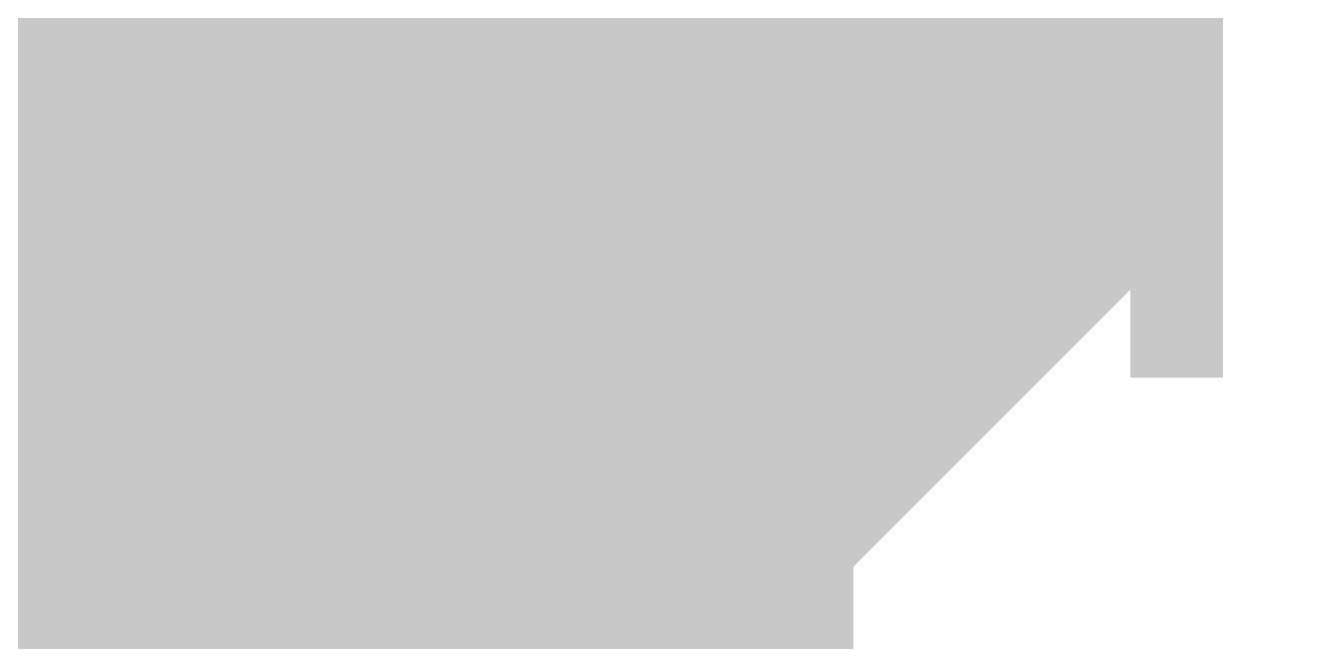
# Model space of a CAD drawing. Header units: inches. Extents: x 0 to 841, y 0 to 594.
# Drawn here: x 790.217 to 790.844, y 409.287 to 409.586 of the extents above; entities that cross this region are included whole.
import ezdxf

# ---------------------------------------------------------------- set-up
doc = ezdxf.new("R2010")
doc.units = ezdxf.units.IN
doc.layers.add('Sheet', color=255, linetype='Continuous')

msp = doc.modelspace()

# ---------------------------------------------------------------- linework, layer by layer
at = {"layer": 'Sheet'}
msp.add_lwpolyline([(789.74589, 409.99961, 0.508, 0.508, 1), (790.25389, 409.99961, 0.508, 0.508, 1)], format="xyseb", close=True, dxfattribs=at)
for points in [[(790.02077, 409.9696, 0.7493, 0.7493, 0), (790.02077, 404.48956, 0.7493, 0.7493, 0)], [(790.69451, 409.74501, 0.29972, 0.29972, 0), (790.69451, 409.70009, 0.29972, 0.29972, 0), (790.69451, 409.70009, 0.29972, 0.29972, 0), (790.64959, 409.65517, 0.29972, 0.29972, 0), (790.64959, 409.61025, 0.29972, 0.29972, 0), (790.64959, 409.56534, 0.29972, 0.29972, 0), (790.60468, 409.56534, 0.29972, 0.29972, 0), (790.60468, 409.52042, 0.29972, 0.29972, 0), (790.55976, 409.4755, 0.29972, 0.29972, 0), (790.55976, 409.4755, 0.29972, 0.29972, 0), (790.51485, 409.43058, 0.29972, 0.29972, 0), (790.51485, 409.43058, 0.29972, 0.29972, 0), (790.46993, 409.38566, 0.29972, 0.29972, 0), (790.46993, 409.34074, 0.29972, 0.29972, 0), (790.42502, 409.34074, 0.29972, 0.29972, 0), (790.3801, 409.34074, 0.29972, 0.29972, 0), (790.3801, 409.29583, 0.29972, 0.29972, 0), (790.33518, 409.29583, 0.29972, 0.29972, 0), (790.29027, 409.25091, 0.29972, 0.29972, 0), (790.29027, 409.25091, 0.29972, 0.29972, 0), (790.24535, 409.25091, 0.29972, 0.29972, 0), (790.20044, 409.25091, 0.29972, 0.29972, 0), (790.15552, 409.20599, 0.29972, 0.29972, 0), (790.11061, 409.20599, 0.29972, 0.29972, 0), (790.11061, 409.20599, 0.29972, 0.29972, 0), (790.06569, 409.20599, 0.29972, 0.29972, 0)], [(790.69451, 409.74501, 0.29972, 0.29972, 0), (790.69451, 409.70009, 0.29972, 0.29972, 0), (790.69451, 409.70009, 0.29972, 0.29972, 0), (790.64959, 409.65517, 0.29972, 0.29972, 0), (790.64959, 409.61025, 0.29972, 0.29972, 0), (790.64959, 409.56534, 0.29972, 0.29972, 0), (790.60468, 409.56534, 0.29972, 0.29972, 0), (790.60468, 409.52042, 0.29972, 0.29972, 0), (790.55976, 409.4755, 0.29972, 0.29972, 0), (790.55976, 409.4755, 0.29972, 0.29972, 0), (790.51485, 409.43058, 0.29972, 0.29972, 0), (790.51485, 409.43058, 0.29972, 0.29972, 0), (790.46993, 409.38566, 0.29972, 0.29972, 0), (790.46993, 409.34074, 0.29972, 0.29972, 0), (790.42502, 409.34074, 0.29972, 0.29972, 0), (790.3801, 409.34074, 0.29972, 0.29972, 0), (790.3801, 409.29583, 0.29972, 0.29972, 0), (790.33518, 409.29583, 0.29972, 0.29972, 0), (790.29027, 409.25091, 0.29972, 0.29972, 0), (790.29027, 409.25091, 0.29972, 0.29972, 0), (790.24535, 409.25091, 0.29972, 0.29972, 0), (790.20044, 409.25091, 0.29972, 0.29972, 0), (790.15552, 409.20599, 0.29972, 0.29972, 0), (790.11061, 409.20599, 0.29972, 0.29972, 0), (790.11061, 409.20599, 0.29972, 0.29972, 0), (790.06569, 409.20599, 0.29972, 0.29972, 0)], [(790.69451, 409.74501, 0.29972, 0.29972, 0), (790.69451, 409.70009, 0.29972, 0.29972, 0), (790.69451, 409.70009, 0.29972, 0.29972, 0), (790.64959, 409.65517, 0.29972, 0.29972, 0), (790.64959, 409.61025, 0.29972, 0.29972, 0), (790.64959, 409.56534, 0.29972, 0.29972, 0), (790.60468, 409.56534, 0.29972, 0.29972, 0), (790.60468, 409.52042, 0.29972, 0.29972, 0), (790.55976, 409.4755, 0.29972, 0.29972, 0), (790.55976, 409.4755, 0.29972, 0.29972, 0), (790.51485, 409.43058, 0.29972, 0.29972, 0), (790.51485, 409.43058, 0.29972, 0.29972, 0), (790.46993, 409.38566, 0.29972, 0.29972, 0), (790.46993, 409.34074, 0.29972, 0.29972, 0), (790.42502, 409.34074, 0.29972, 0.29972, 0), (790.3801, 409.34074, 0.29972, 0.29972, 0), (790.3801, 409.29583, 0.29972, 0.29972, 0), (790.33518, 409.29583, 0.29972, 0.29972, 0), (790.29027, 409.25091, 0.29972, 0.29972, 0), (790.29027, 409.25091, 0.29972, 0.29972, 0), (790.24535, 409.25091, 0.29972, 0.29972, 0), (790.20044, 409.25091, 0.29972, 0.29972, 0), (790.15552, 409.20599, 0.29972, 0.29972, 0), (790.11061, 409.20599, 0.29972, 0.29972, 0), (790.11061, 409.20599, 0.29972, 0.29972, 0), (790.06569, 409.20599, 0.29972, 0.29972, 0)], [(790.69451, 409.74501, 0.29972, 0.29972, 0), (790.69451, 409.70009, 0.29972, 0.29972, 0), (790.69451, 409.70009, 0.29972, 0.29972, 0), (790.64959, 409.65517, 0.29972, 0.29972, 0), (790.64959, 409.61025, 0.29972, 0.29972, 0), (790.64959, 409.56534, 0.29972, 0.29972, 0), (790.60468, 409.56534, 0.29972, 0.29972, 0), (790.60468, 409.52042, 0.29972, 0.29972, 0), (790.55976, 409.4755, 0.29972, 0.29972, 0), (790.55976, 409.4755, 0.29972, 0.29972, 0), (790.51485, 409.43058, 0.29972, 0.29972, 0), (790.51485, 409.43058, 0.29972, 0.29972, 0), (790.46993, 409.38566, 0.29972, 0.29972, 0), (790.46993, 409.34074, 0.29972, 0.29972, 0), (790.42502, 409.34074, 0.29972, 0.29972, 0), (790.3801, 409.34074, 0.29972, 0.29972, 0), (790.3801, 409.29583, 0.29972, 0.29972, 0), (790.33518, 409.29583, 0.29972, 0.29972, 0), (790.29027, 409.25091, 0.29972, 0.29972, 0), (790.29027, 409.25091, 0.29972, 0.29972, 0), (790.24535, 409.25091, 0.29972, 0.29972, 0), (790.20044, 409.25091, 0.29972, 0.29972, 0), (790.15552, 409.20599, 0.29972, 0.29972, 0), (790.11061, 409.20599, 0.29972, 0.29972, 0), (790.11061, 409.20599, 0.29972, 0.29972, 0), (790.06569, 409.20599, 0.29972, 0.29972, 0)], [(790.69451, 409.74501, 0.29972, 0.29972, 0), (790.69451, 409.70009, 0.29972, 0.29972, 0), (790.69451, 409.70009, 0.29972, 0.29972, 0), (790.64959, 409.65517, 0.29972, 0.29972, 0), (790.64959, 409.61025, 0.29972, 0.29972, 0), (790.64959, 409.56534, 0.29972, 0.29972, 0), (790.60468, 409.56534, 0.29972, 0.29972, 0), (790.60468, 409.52042, 0.29972, 0.29972, 0), (790.55976, 409.4755, 0.29972, 0.29972, 0), (790.55976, 409.4755, 0.29972, 0.29972, 0), (790.51485, 409.43058, 0.29972, 0.29972, 0), (790.51485, 409.43058, 0.29972, 0.29972, 0), (790.46993, 409.38566, 0.29972, 0.29972, 0), (790.46993, 409.34074, 0.29972, 0.29972, 0), (790.42502, 409.34074, 0.29972, 0.29972, 0), (790.3801, 409.34074, 0.29972, 0.29972, 0), (790.3801, 409.29583, 0.29972, 0.29972, 0), (790.33518, 409.29583, 0.29972, 0.29972, 0), (790.29027, 409.25091, 0.29972, 0.29972, 0), (790.29027, 409.25091, 0.29972, 0.29972, 0), (790.24535, 409.25091, 0.29972, 0.29972, 0), (790.20044, 409.25091, 0.29972, 0.29972, 0), (790.15552, 409.20599, 0.29972, 0.29972, 0), (790.11061, 409.20599, 0.29972, 0.29972, 0), (790.11061, 409.20599, 0.29972, 0.29972, 0), (790.06569, 409.20599, 0.29972, 0.29972, 0)], [(790.69451, 409.74501, 0.29972, 0.29972, 0), (790.69451, 409.70009, 0.29972, 0.29972, 0), (790.69451, 409.70009, 0.29972, 0.29972, 0), (790.64959, 409.65517, 0.29972, 0.29972, 0), (790.64959, 409.61025, 0.29972, 0.29972, 0), (790.64959, 409.56534, 0.29972, 0.29972, 0), (790.60468, 409.56534, 0.29972, 0.29972, 0), (790.60468, 409.52042, 0.29972, 0.29972, 0), (790.55976, 409.4755, 0.29972, 0.29972, 0), (790.55976, 409.4755, 0.29972, 0.29972, 0), (790.51485, 409.43058, 0.29972, 0.29972, 0), (790.51485, 409.43058, 0.29972, 0.29972, 0), (790.46993, 409.38566, 0.29972, 0.29972, 0), (790.46993, 409.34074, 0.29972, 0.29972, 0), (790.42502, 409.34074, 0.29972, 0.29972, 0), (790.3801, 409.34074, 0.29972, 0.29972, 0), (790.3801, 409.29583, 0.29972, 0.29972, 0), (790.33518, 409.29583, 0.29972, 0.29972, 0), (790.29027, 409.25091, 0.29972, 0.29972, 0), (790.29027, 409.25091, 0.29972, 0.29972, 0), (790.24535, 409.25091, 0.29972, 0.29972, 0), (790.20044, 409.25091, 0.29972, 0.29972, 0), (790.15552, 409.20599, 0.29972, 0.29972, 0), (790.11061, 409.20599, 0.29972, 0.29972, 0), (790.11061, 409.20599, 0.29972, 0.29972, 0), (790.06569, 409.20599, 0.29972, 0.29972, 0)], [(790.46993, 409.74501, 0.29972, 0.29972, 0), (790.42502, 409.70009, 0.29972, 0.29972, 0), (790.42502, 409.70009, 0.29972, 0.29972, 0), (790.42502, 409.65517, 0.29972, 0.29972, 0), (790.3801, 409.65517, 0.29972, 0.29972, 0), (790.3801, 409.65517, 0.29972, 0.29972, 0), (790.3801, 409.61025, 0.29972, 0.29972, 0), (790.33518, 409.61025, 0.29972, 0.29972, 0), (790.33518, 409.61025, 0.29972, 0.29972, 0), (790.33518, 409.56534, 0.29972, 0.29972, 0), (790.29027, 409.56534, 0.29972, 0.29972, 0), (790.29027, 409.56534, 0.29972, 0.29972, 0), (790.24535, 409.52042, 0.29972, 0.29972, 0), (790.24535, 409.52042, 0.29972, 0.29972, 0), (790.20044, 409.52042, 0.29972, 0.29972, 0), (790.20044, 409.52042, 0.29972, 0.29972, 0), (790.15552, 409.52042, 0.29972, 0.29972, 0), (790.15552, 409.4755, 0.29972, 0.29972, 0), (790.11061, 409.4755, 0.29972, 0.29972, 0), (790.11061, 409.4755, 0.29972, 0.29972, 0), (790.06569, 409.4755, 0.29972, 0.29972, 0)], [(790.46993, 409.74501, 0.29972, 0.29972, 0), (790.42502, 409.70009, 0.29972, 0.29972, 0), (790.42502, 409.70009, 0.29972, 0.29972, 0), (790.42502, 409.65517, 0.29972, 0.29972, 0), (790.3801, 409.65517, 0.29972, 0.29972, 0), (790.3801, 409.65517, 0.29972, 0.29972, 0), (790.3801, 409.61025, 0.29972, 0.29972, 0), (790.33518, 409.61025, 0.29972, 0.29972, 0), (790.33518, 409.61025, 0.29972, 0.29972, 0), (790.33518, 409.56534, 0.29972, 0.29972, 0), (790.29027, 409.56534, 0.29972, 0.29972, 0), (790.29027, 409.56534, 0.29972, 0.29972, 0), (790.24535, 409.52042, 0.29972, 0.29972, 0), (790.24535, 409.52042, 0.29972, 0.29972, 0), (790.20044, 409.52042, 0.29972, 0.29972, 0), (790.20044, 409.52042, 0.29972, 0.29972, 0), (790.15552, 409.52042, 0.29972, 0.29972, 0), (790.15552, 409.4755, 0.29972, 0.29972, 0), (790.11061, 409.4755, 0.29972, 0.29972, 0), (790.11061, 409.4755, 0.29972, 0.29972, 0), (790.06569, 409.4755, 0.29972, 0.29972, 0)], [(790.46993, 409.74501, 0.29972, 0.29972, 0), (790.42502, 409.70009, 0.29972, 0.29972, 0), (790.42502, 409.70009, 0.29972, 0.29972, 0), (790.42502, 409.65517, 0.29972, 0.29972, 0), (790.3801, 409.65517, 0.29972, 0.29972, 0), (790.3801, 409.65517, 0.29972, 0.29972, 0), (790.3801, 409.61025, 0.29972, 0.29972, 0), (790.33518, 409.61025, 0.29972, 0.29972, 0), (790.33518, 409.61025, 0.29972, 0.29972, 0), (790.33518, 409.56534, 0.29972, 0.29972, 0), (790.29027, 409.56534, 0.29972, 0.29972, 0), (790.29027, 409.56534, 0.29972, 0.29972, 0), (790.24535, 409.52042, 0.29972, 0.29972, 0), (790.24535, 409.52042, 0.29972, 0.29972, 0), (790.20044, 409.52042, 0.29972, 0.29972, 0), (790.20044, 409.52042, 0.29972, 0.29972, 0), (790.15552, 409.52042, 0.29972, 0.29972, 0), (790.15552, 409.4755, 0.29972, 0.29972, 0), (790.11061, 409.4755, 0.29972, 0.29972, 0), (790.11061, 409.4755, 0.29972, 0.29972, 0), (790.06569, 409.4755, 0.29972, 0.29972, 0)], [(790.46993, 409.74501, 0.29972, 0.29972, 0), (790.42502, 409.70009, 0.29972, 0.29972, 0), (790.42502, 409.70009, 0.29972, 0.29972, 0), (790.42502, 409.65517, 0.29972, 0.29972, 0), (790.3801, 409.65517, 0.29972, 0.29972, 0), (790.3801, 409.65517, 0.29972, 0.29972, 0), (790.3801, 409.61025, 0.29972, 0.29972, 0), (790.33518, 409.61025, 0.29972, 0.29972, 0), (790.33518, 409.61025, 0.29972, 0.29972, 0), (790.33518, 409.56534, 0.29972, 0.29972, 0), (790.29027, 409.56534, 0.29972, 0.29972, 0), (790.29027, 409.56534, 0.29972, 0.29972, 0), (790.24535, 409.52042, 0.29972, 0.29972, 0), (790.24535, 409.52042, 0.29972, 0.29972, 0), (790.20044, 409.52042, 0.29972, 0.29972, 0), (790.20044, 409.52042, 0.29972, 0.29972, 0), (790.15552, 409.52042, 0.29972, 0.29972, 0), (790.15552, 409.4755, 0.29972, 0.29972, 0), (790.11061, 409.4755, 0.29972, 0.29972, 0), (790.11061, 409.4755, 0.29972, 0.29972, 0), (790.06569, 409.4755, 0.29972, 0.29972, 0)], [(790.64959, 409.65517, 0.09906, 0.09906, 0), (790.64959, 409.61025, 0.09906, 0.09906, 0), (790.64959, 409.56534, 0.09906, 0.09906, 0), (790.60468, 409.56534, 0.09906, 0.09906, 0), (790.60468, 409.52042, 0.09906, 0.09906, 0), (790.55976, 409.4755, 0.09906, 0.09906, 0), (790.55976, 409.4755, 0.09906, 0.09906, 0), (790.51485, 409.43058, 0.09906, 0.09906, 0), (790.51485, 409.43058, 0.09906, 0.09906, 0), (790.46993, 409.38566, 0.09906, 0.09906, 0), (790.46993, 409.34074, 0.09906, 0.09906, 0), (790.42502, 409.34074, 0.09906, 0.09906, 0), (790.3801, 409.34074, 0.09906, 0.09906, 0), (790.3801, 409.29583, 0.09906, 0.09906, 0), (790.33518, 409.29583, 0.09906, 0.09906, 0), (790.29027, 409.25091, 0.09906, 0.09906, 0), (790.29027, 409.25091, 0.09906, 0.09906, 0), (790.24535, 409.25091, 0.09906, 0.09906, 0), (790.20044, 409.25091, 0.09906, 0.09906, 0), (790.15552, 409.20599, 0.09906, 0.09906, 0)], [(790.64959, 409.65517, 0.09906, 0.09906, 0), (790.64959, 409.61025, 0.09906, 0.09906, 0), (790.64959, 409.56534, 0.09906, 0.09906, 0), (790.60468, 409.56534, 0.09906, 0.09906, 0), (790.60468, 409.52042, 0.09906, 0.09906, 0), (790.55976, 409.4755, 0.09906, 0.09906, 0), (790.55976, 409.4755, 0.09906, 0.09906, 0), (790.51485, 409.43058, 0.09906, 0.09906, 0), (790.51485, 409.43058, 0.09906, 0.09906, 0), (790.46993, 409.38566, 0.09906, 0.09906, 0), (790.46993, 409.34074, 0.09906, 0.09906, 0), (790.42502, 409.34074, 0.09906, 0.09906, 0), (790.3801, 409.34074, 0.09906, 0.09906, 0), (790.3801, 409.29583, 0.09906, 0.09906, 0), (790.33518, 409.29583, 0.09906, 0.09906, 0), (790.29027, 409.25091, 0.09906, 0.09906, 0), (790.29027, 409.25091, 0.09906, 0.09906, 0), (790.24535, 409.25091, 0.09906, 0.09906, 0), (790.20044, 409.25091, 0.09906, 0.09906, 0), (790.15552, 409.20599, 0.09906, 0.09906, 0)], [(790.64959, 409.65517, 0.09906, 0.09906, 0), (790.64959, 409.61025, 0.09906, 0.09906, 0), (790.64959, 409.56534, 0.09906, 0.09906, 0), (790.60468, 409.56534, 0.09906, 0.09906, 0), (790.60468, 409.52042, 0.09906, 0.09906, 0), (790.55976, 409.4755, 0.09906, 0.09906, 0), (790.55976, 409.4755, 0.09906, 0.09906, 0), (790.51485, 409.43058, 0.09906, 0.09906, 0), (790.51485, 409.43058, 0.09906, 0.09906, 0), (790.46993, 409.38566, 0.09906, 0.09906, 0), (790.46993, 409.34074, 0.09906, 0.09906, 0), (790.42502, 409.34074, 0.09906, 0.09906, 0), (790.3801, 409.34074, 0.09906, 0.09906, 0), (790.3801, 409.29583, 0.09906, 0.09906, 0), (790.33518, 409.29583, 0.09906, 0.09906, 0), (790.29027, 409.25091, 0.09906, 0.09906, 0), (790.29027, 409.25091, 0.09906, 0.09906, 0), (790.24535, 409.25091, 0.09906, 0.09906, 0), (790.20044, 409.25091, 0.09906, 0.09906, 0), (790.15552, 409.20599, 0.09906, 0.09906, 0)], [(790.64959, 409.65517, 0.09906, 0.09906, 0), (790.64959, 409.61025, 0.09906, 0.09906, 0), (790.64959, 409.56534, 0.09906, 0.09906, 0), (790.60468, 409.56534, 0.09906, 0.09906, 0), (790.60468, 409.52042, 0.09906, 0.09906, 0), (790.55976, 409.4755, 0.09906, 0.09906, 0), (790.55976, 409.4755, 0.09906, 0.09906, 0), (790.51485, 409.43058, 0.09906, 0.09906, 0), (790.51485, 409.43058, 0.09906, 0.09906, 0), (790.46993, 409.38566, 0.09906, 0.09906, 0), (790.46993, 409.34074, 0.09906, 0.09906, 0), (790.42502, 409.34074, 0.09906, 0.09906, 0), (790.3801, 409.34074, 0.09906, 0.09906, 0), (790.3801, 409.29583, 0.09906, 0.09906, 0), (790.33518, 409.29583, 0.09906, 0.09906, 0), (790.29027, 409.25091, 0.09906, 0.09906, 0), (790.29027, 409.25091, 0.09906, 0.09906, 0), (790.24535, 409.25091, 0.09906, 0.09906, 0), (790.20044, 409.25091, 0.09906, 0.09906, 0), (790.15552, 409.20599, 0.09906, 0.09906, 0)], [(790.64959, 409.65517, 0.09906, 0.09906, 0), (790.64959, 409.61025, 0.09906, 0.09906, 0), (790.64959, 409.56534, 0.09906, 0.09906, 0), (790.60468, 409.56534, 0.09906, 0.09906, 0), (790.60468, 409.52042, 0.09906, 0.09906, 0), (790.55976, 409.4755, 0.09906, 0.09906, 0), (790.55976, 409.4755, 0.09906, 0.09906, 0), (790.51485, 409.43058, 0.09906, 0.09906, 0), (790.51485, 409.43058, 0.09906, 0.09906, 0), (790.46993, 409.38566, 0.09906, 0.09906, 0), (790.46993, 409.34074, 0.09906, 0.09906, 0), (790.42502, 409.34074, 0.09906, 0.09906, 0), (790.3801, 409.34074, 0.09906, 0.09906, 0), (790.3801, 409.29583, 0.09906, 0.09906, 0), (790.33518, 409.29583, 0.09906, 0.09906, 0), (790.29027, 409.25091, 0.09906, 0.09906, 0), (790.29027, 409.25091, 0.09906, 0.09906, 0), (790.24535, 409.25091, 0.09906, 0.09906, 0), (790.20044, 409.25091, 0.09906, 0.09906, 0), (790.15552, 409.20599, 0.09906, 0.09906, 0)], [(790.64959, 409.65517, 0.09906, 0.09906, 0), (790.64959, 409.61025, 0.09906, 0.09906, 0), (790.64959, 409.56534, 0.09906, 0.09906, 0), (790.60468, 409.56534, 0.09906, 0.09906, 0), (790.60468, 409.52042, 0.09906, 0.09906, 0), (790.55976, 409.4755, 0.09906, 0.09906, 0), (790.55976, 409.4755, 0.09906, 0.09906, 0), (790.51485, 409.43058, 0.09906, 0.09906, 0), (790.51485, 409.43058, 0.09906, 0.09906, 0), (790.46993, 409.38566, 0.09906, 0.09906, 0), (790.46993, 409.34074, 0.09906, 0.09906, 0), (790.42502, 409.34074, 0.09906, 0.09906, 0), (790.3801, 409.34074, 0.09906, 0.09906, 0), (790.3801, 409.29583, 0.09906, 0.09906, 0), (790.33518, 409.29583, 0.09906, 0.09906, 0), (790.29027, 409.25091, 0.09906, 0.09906, 0), (790.29027, 409.25091, 0.09906, 0.09906, 0), (790.24535, 409.25091, 0.09906, 0.09906, 0), (790.20044, 409.25091, 0.09906, 0.09906, 0), (790.15552, 409.20599, 0.09906, 0.09906, 0)], [(790.3801, 409.65517, 0.09906, 0.09906, 0), (790.3801, 409.61025, 0.09906, 0.09906, 0), (790.33518, 409.61025, 0.09906, 0.09906, 0), (790.33518, 409.61025, 0.09906, 0.09906, 0), (790.33518, 409.56534, 0.09906, 0.09906, 0), (790.29027, 409.56534, 0.09906, 0.09906, 0), (790.29027, 409.56534, 0.09906, 0.09906, 0), (790.24535, 409.52042, 0.09906, 0.09906, 0), (790.24535, 409.52042, 0.09906, 0.09906, 0), (790.20044, 409.52042, 0.09906, 0.09906, 0), (790.20044, 409.52042, 0.09906, 0.09906, 0), (790.15552, 409.52042, 0.09906, 0.09906, 0)], [(790.3801, 409.65517, 0.09906, 0.09906, 0), (790.3801, 409.61025, 0.09906, 0.09906, 0), (790.33518, 409.61025, 0.09906, 0.09906, 0), (790.33518, 409.61025, 0.09906, 0.09906, 0), (790.33518, 409.56534, 0.09906, 0.09906, 0), (790.29027, 409.56534, 0.09906, 0.09906, 0), (790.29027, 409.56534, 0.09906, 0.09906, 0), (790.24535, 409.52042, 0.09906, 0.09906, 0), (790.24535, 409.52042, 0.09906, 0.09906, 0), (790.20044, 409.52042, 0.09906, 0.09906, 0), (790.20044, 409.52042, 0.09906, 0.09906, 0), (790.15552, 409.52042, 0.09906, 0.09906, 0)], [(790.3801, 409.65517, 0.09906, 0.09906, 0), (790.3801, 409.61025, 0.09906, 0.09906, 0), (790.33518, 409.61025, 0.09906, 0.09906, 0), (790.33518, 409.61025, 0.09906, 0.09906, 0), (790.33518, 409.56534, 0.09906, 0.09906, 0), (790.29027, 409.56534, 0.09906, 0.09906, 0), (790.29027, 409.56534, 0.09906, 0.09906, 0), (790.24535, 409.52042, 0.09906, 0.09906, 0), (790.24535, 409.52042, 0.09906, 0.09906, 0), (790.20044, 409.52042, 0.09906, 0.09906, 0), (790.20044, 409.52042, 0.09906, 0.09906, 0), (790.15552, 409.52042, 0.09906, 0.09906, 0)], [(790.3801, 409.65517, 0.09906, 0.09906, 0), (790.3801, 409.61025, 0.09906, 0.09906, 0), (790.33518, 409.61025, 0.09906, 0.09906, 0), (790.33518, 409.61025, 0.09906, 0.09906, 0), (790.33518, 409.56534, 0.09906, 0.09906, 0), (790.29027, 409.56534, 0.09906, 0.09906, 0), (790.29027, 409.56534, 0.09906, 0.09906, 0), (790.24535, 409.52042, 0.09906, 0.09906, 0), (790.24535, 409.52042, 0.09906, 0.09906, 0), (790.20044, 409.52042, 0.09906, 0.09906, 0), (790.20044, 409.52042, 0.09906, 0.09906, 0), (790.15552, 409.52042, 0.09906, 0.09906, 0)]]:
    msp.add_lwpolyline(points, format="xyseb", dxfattribs=at)

doc.saveas('drawing.dxf')
